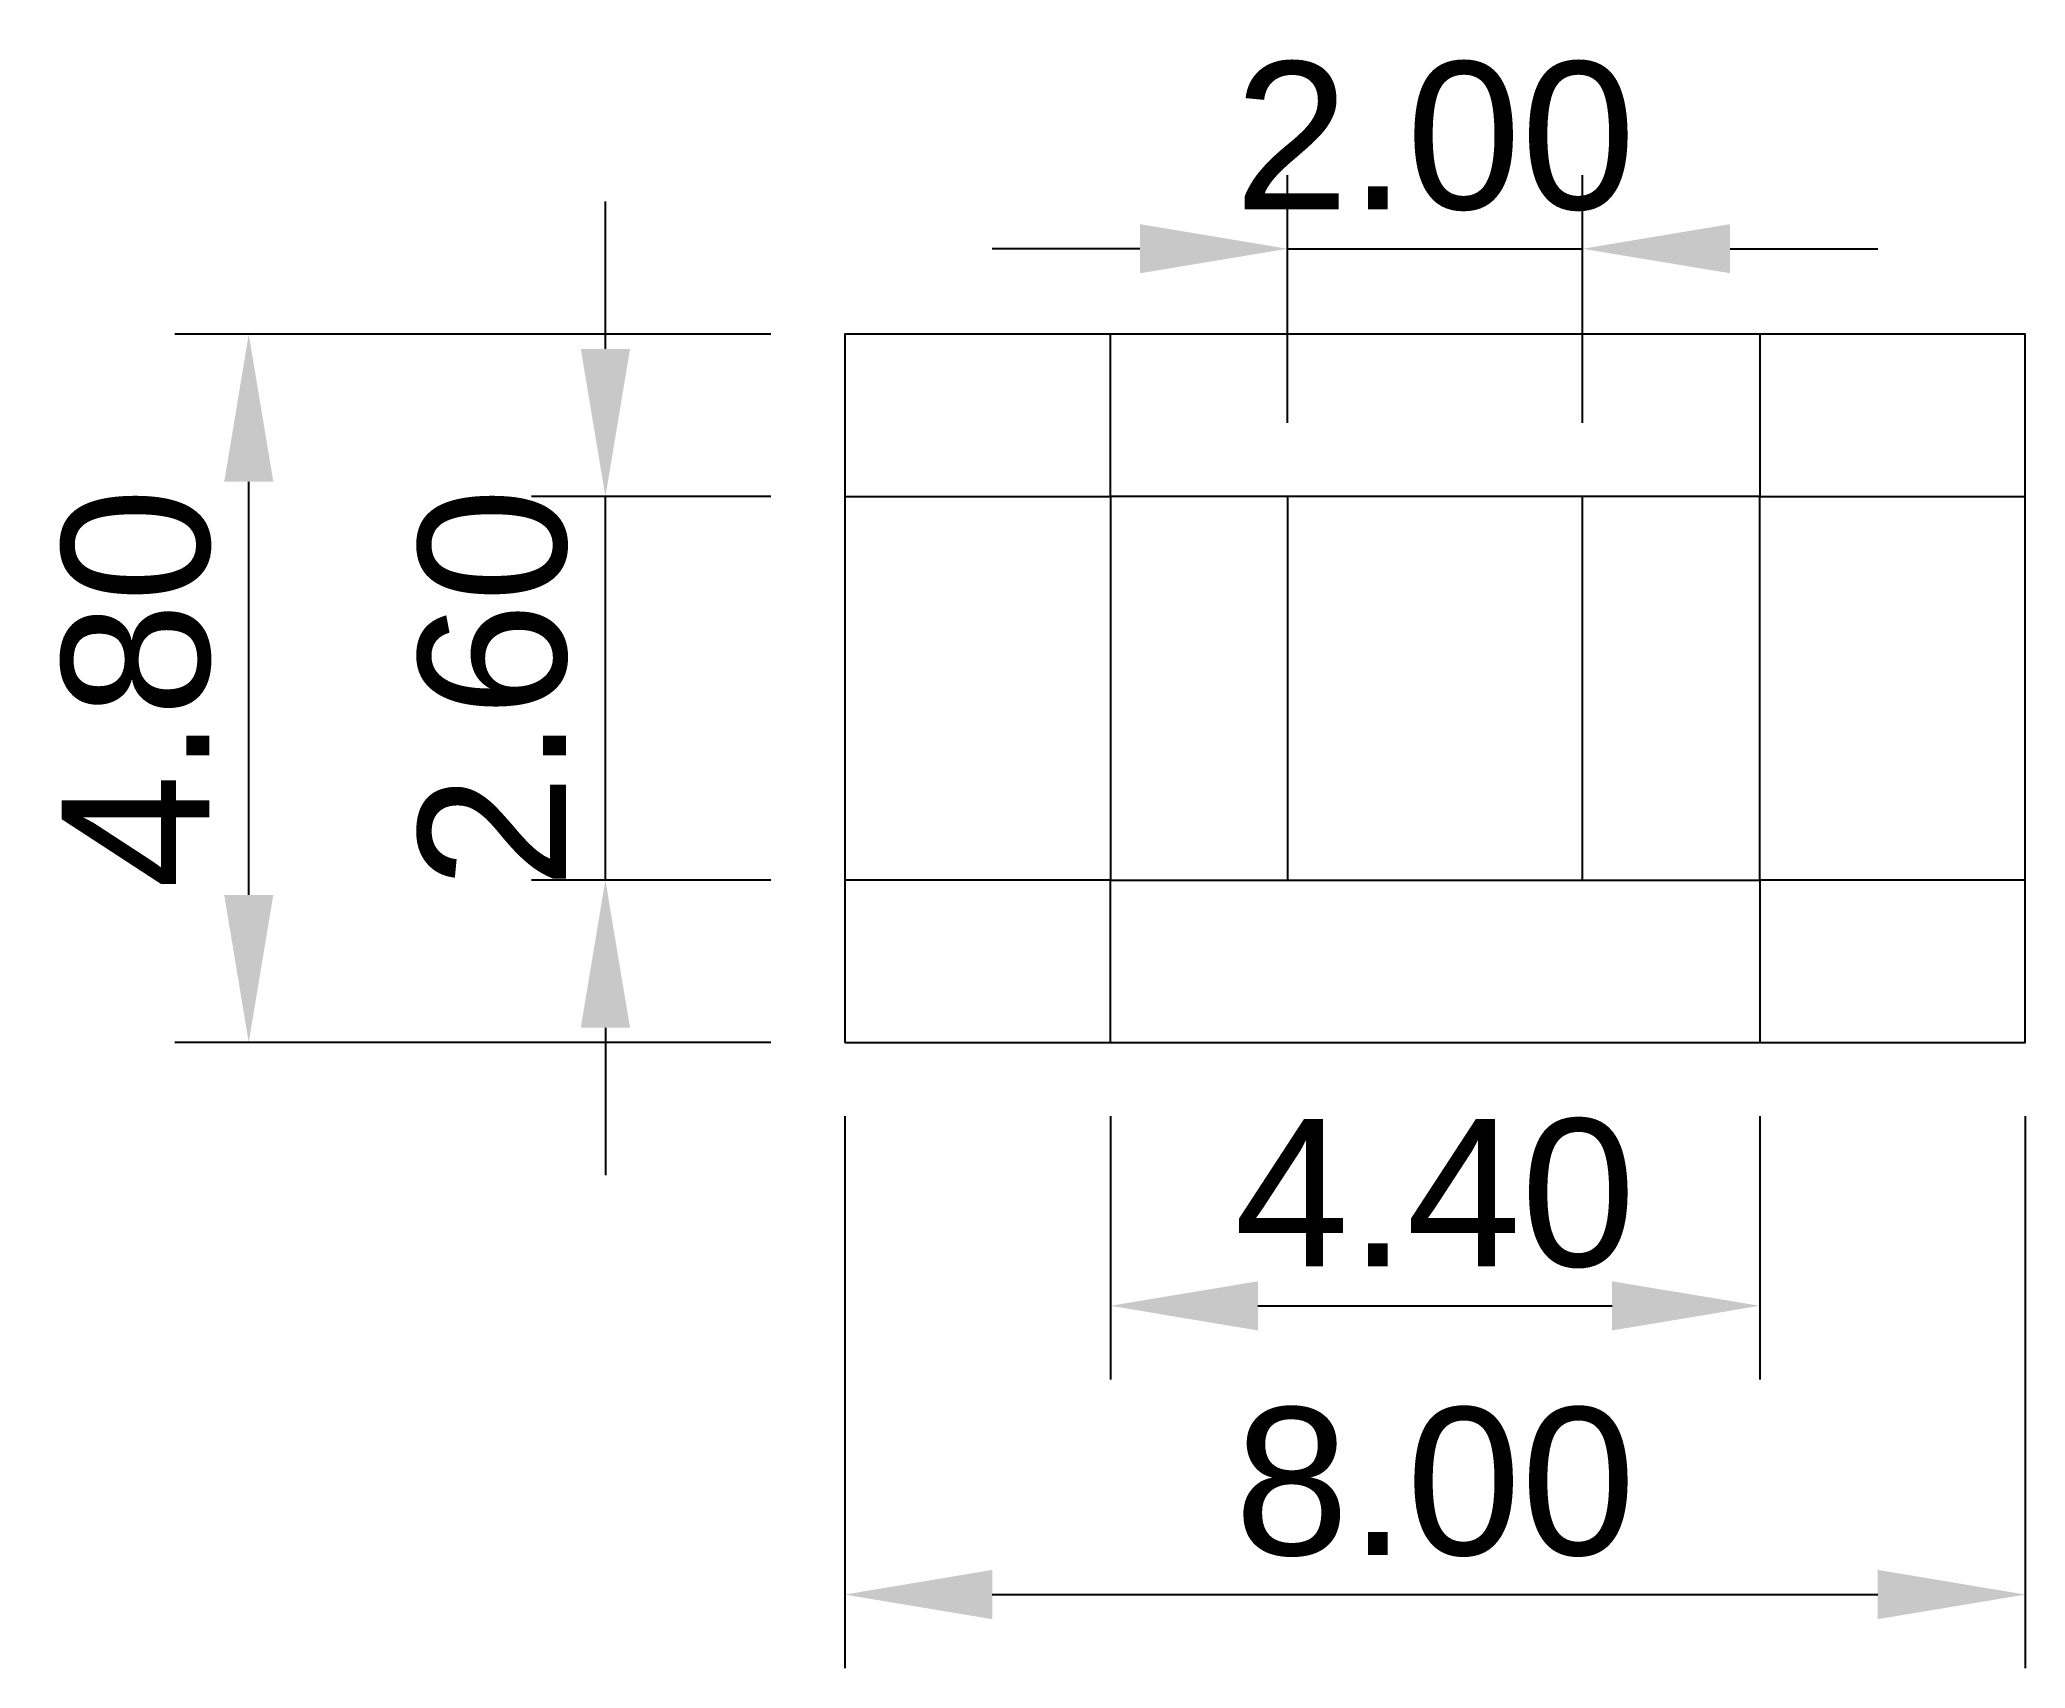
# Model space of a CAD drawing. Header units: millimetres. Extents: x -9.5 to 4, y -6.6 to 4.4.
import ezdxf

# ---------------------------------------------------------------- set-up
doc = ezdxf.new("R2010")
doc.units = ezdxf.units.MM
doc.header["$MEASUREMENT"] = 0
doc.layers.add('Default', color=18, linetype='Continuous', true_color=0x000000)
doc.styles.add('Default', font='arial.ttf')
doc.dimstyles.new('Default', dxfattribs={"dimtxt": 1, "dimasz": 1, "dimexe": 0.5, "dimexo": 0.5, "dimgap": 0.25, "dimtad": 1, "dimtoh": 1, "dimzin": 1, "dimdsep": 46, "dimtxsty": 'Default', "dimcen": 0.5, "dimazin": 0, "dimtfac": 1, "dimtdec": 4, "dimtix": 1, "dimtmove": 1, "dimatfit": 3, "dimfxl": 1, "dimtolj": 1, "dimtzin": 1, "dimarcsym": 0})

# ---------------------------------------------------------------- blocks, each defined once
blk = doc.blocks.new('*D1')
at = {"layer": 'Default', "color": 0, "lineweight": -2}
for p, q in [((-1, 1.8), (-1, 3.479)), ((1, 1.8), (1, 3.479)), ((-2, 2.979), (-3, 2.979)), ((-1, 2.979), (1, 2.979)), ((2, 2.979), (3, 2.979))]:
    blk.add_line(p, q, dxfattribs=at)
at = {"layer": 'Default', "color": 0}
for points in [[(-2, 2.813), (-2, 3.146), (-1, 2.979)], [(2, 3.146), (2, 2.813), (1, 2.979)]]:
    blk.add_solid(points, dxfattribs=at)
at = {"layer": 'Defpoints', "color": 0}
for p in [(1, 2.979), (-1, 1.3), (1, 1.3)]:
    blk.add_point(p, dxfattribs=at)
at = {"layer": 'Default', "color": 0, "insert": (0, 3.74), "char_height": 1, "attachment_point": 5, "style": 'Default'}
blk.add_mtext('\\A1;2.00', dxfattribs=at)
blk = doc.blocks.new('*D2')
at = {"layer": 'Default', "color": 0, "lineweight": -2}
for p, q in [((-4, -2.9), (-4, -6.642)), ((4, -2.9), (4, -6.642)), ((-3, -6.142), (3, -6.142))]:
    blk.add_line(p, q, dxfattribs=at)
at = {"layer": 'Default', "color": 0}
for points in [[(-3, -5.975), (-3, -6.309), (-4, -6.142)], [(3, -6.309), (3, -5.975), (4, -6.142)]]:
    blk.add_solid(points, dxfattribs=at)
at = {"layer": 'Defpoints', "color": 0}
for p in [(-4, -2.4), (4, -2.4), (4, -6.142)]:
    blk.add_point(p, dxfattribs=at)
at = {"layer": 'Default', "color": 0, "insert": (0, -5.381), "char_height": 1, "attachment_point": 5, "style": 'Default'}
blk.add_mtext('\\A1;8.00', dxfattribs=at)
blk = doc.blocks.new('*D3')
at = {"layer": 'Default', "color": 0, "lineweight": -2}
for p, q in [((-4.5, 2.4), (-8.539, 2.4)), ((-8.039, -1.4), (-8.039, 1.4)), ((-4.5, -2.4), (-8.539, -2.4))]:
    blk.add_line(p, q, dxfattribs=at)
at = {"layer": 'Default', "color": 0}
for points in [[(-7.872, 1.4), (-8.205, 1.4), (-8.039, 2.4)], [(-8.205, -1.4), (-7.872, -1.4), (-8.039, -2.4)]]:
    blk.add_solid(points, dxfattribs=at)
at = {"layer": 'Defpoints', "color": 0}
for p in [(-8.039, 2.4), (-4, 2.4), (-4, -2.4)]:
    blk.add_point(p, dxfattribs=at)
at = {"layer": 'Default', "color": 0, "insert": (-8.799, 0), "char_height": 1, "attachment_point": 5, "rotation": 90, "style": 'Default'}
blk.add_mtext('\\A1;4.80', dxfattribs=at)
blk = doc.blocks.new('*D4')
at = {"layer": 'Default', "color": 0, "lineweight": -2}
for p, q in [((-5.622, 2.3), (-5.622, 3.3)), ((-4.5, 1.3), (-6.122, 1.3)), ((-5.622, -1.3), (-5.622, 1.3)), ((-4.5, -1.3), (-6.122, -1.3)), ((-5.622, -2.3), (-5.622, -3.3))]:
    blk.add_line(p, q, dxfattribs=at)
at = {"layer": 'Default', "color": 0}
for points in [[(-5.789, 2.3), (-5.455, 2.3), (-5.622, 1.3)], [(-5.455, -2.3), (-5.789, -2.3), (-5.622, -1.3)]]:
    blk.add_solid(points, dxfattribs=at)
at = {"layer": 'Defpoints', "color": 0}
for p in [(-5.622, 1.3), (-4, 1.3), (-4, -1.3)]:
    blk.add_point(p, dxfattribs=at)
at = {"layer": 'Default', "color": 0, "insert": (-6.382, 0), "char_height": 1, "attachment_point": 5, "rotation": 90, "style": 'Default'}
blk.add_mtext('\\A1;2.60', dxfattribs=at)
blk = doc.blocks.new('*D5')
at = {"layer": 'Default', "color": 0, "lineweight": -2}
for p, q in [((-2.2, -2.9), (-2.2, -4.685)), ((2.2, -2.9), (2.2, -4.685)), ((-1.2, -4.185), (1.2, -4.185))]:
    blk.add_line(p, q, dxfattribs=at)
at = {"layer": 'Default', "color": 0}
for points in [[(-1.2, -4.019), (-1.2, -4.352), (-2.2, -4.185)], [(1.2, -4.352), (1.2, -4.019), (2.2, -4.185)]]:
    blk.add_solid(points, dxfattribs=at)
at = {"layer": 'Defpoints', "color": 0}
for p in [(-2.2, -2.4), (2.2, -2.4), (2.2, -4.185)]:
    blk.add_point(p, dxfattribs=at)
at = {"layer": 'Default', "color": 0, "insert": (0, -3.425), "char_height": 1, "attachment_point": 5, "style": 'Default'}
blk.add_mtext('\\A1;4.40', dxfattribs=at)

msp = doc.modelspace()

# ---------------------------------------------------------------- linework, layer by layer
at = {"layer": 'Default'}
for points in [[(-4, 1.3), (-2.2, 1.3), (-2.2, 2.4), (-4, 2.4), (-4, 1.3)], [(-4, -2.4), (4, -2.4), (4, 2.4), (-4, 2.4), (-4, -2.4)], [(2.2, 1.3), (4, 1.3), (4, 2.4), (2.2, 2.4), (2.2, 1.3)], [(-2.2, -1.3), (2.2, -1.3), (2.2, 1.3), (-2.2, 1.3), (-2.2, -1.3)], [(-1, -1.3), (1, -1.3), (1, 1.3), (-1, 1.3), (-1, -1.3)], [(-4, -2.4), (-2.2, -2.4), (-2.2, -1.3), (-4, -1.3), (-4, -2.4)], [(2.2, -2.4), (4, -2.4), (4, -1.3), (2.2, -1.3), (2.2, -2.4)]]:
    msp.add_lwpolyline(points, dxfattribs=at)

# ---------------------------------------------------------------- dimensions: what is measured, and where the dimension line sits
for base, p1, p2, picture, middle in [((1, 2.979), (-1, 1.3), (1, 1.3), '*D1', (0, 3.74)), ((4, -6.142), (-4, -2.4), (4, -2.4), '*D2', (0, -5.381)), ((2.2, -4.185), (-2.2, -2.4), (2.2, -2.4), '*D5', (0, -3.425))]:
    dim = msp.add_linear_dim(base=base, p1=p1, p2=p2, dimstyle='Default', dxfattribs=at)
    dim.commit()
    dim.dimension.update_dxf_attribs({"geometry": picture, "text_midpoint": middle})
for base, p1, p2, picture, middle in [((-5.622, 1.3), (-4, -1.3), (-4, 1.3), '*D4', (-6.382, 0)), ((-8.039, 2.4), (-4, -2.4), (-4, 2.4), '*D3', (-8.799, 0))]:
    dim = msp.add_linear_dim(base=base, p1=p1, p2=p2, angle=90, dimstyle='Default', dxfattribs=at)
    dim.commit()
    dim.dimension.update_dxf_attribs({"geometry": picture, "text_midpoint": middle})

doc.saveas('drawing.dxf')
